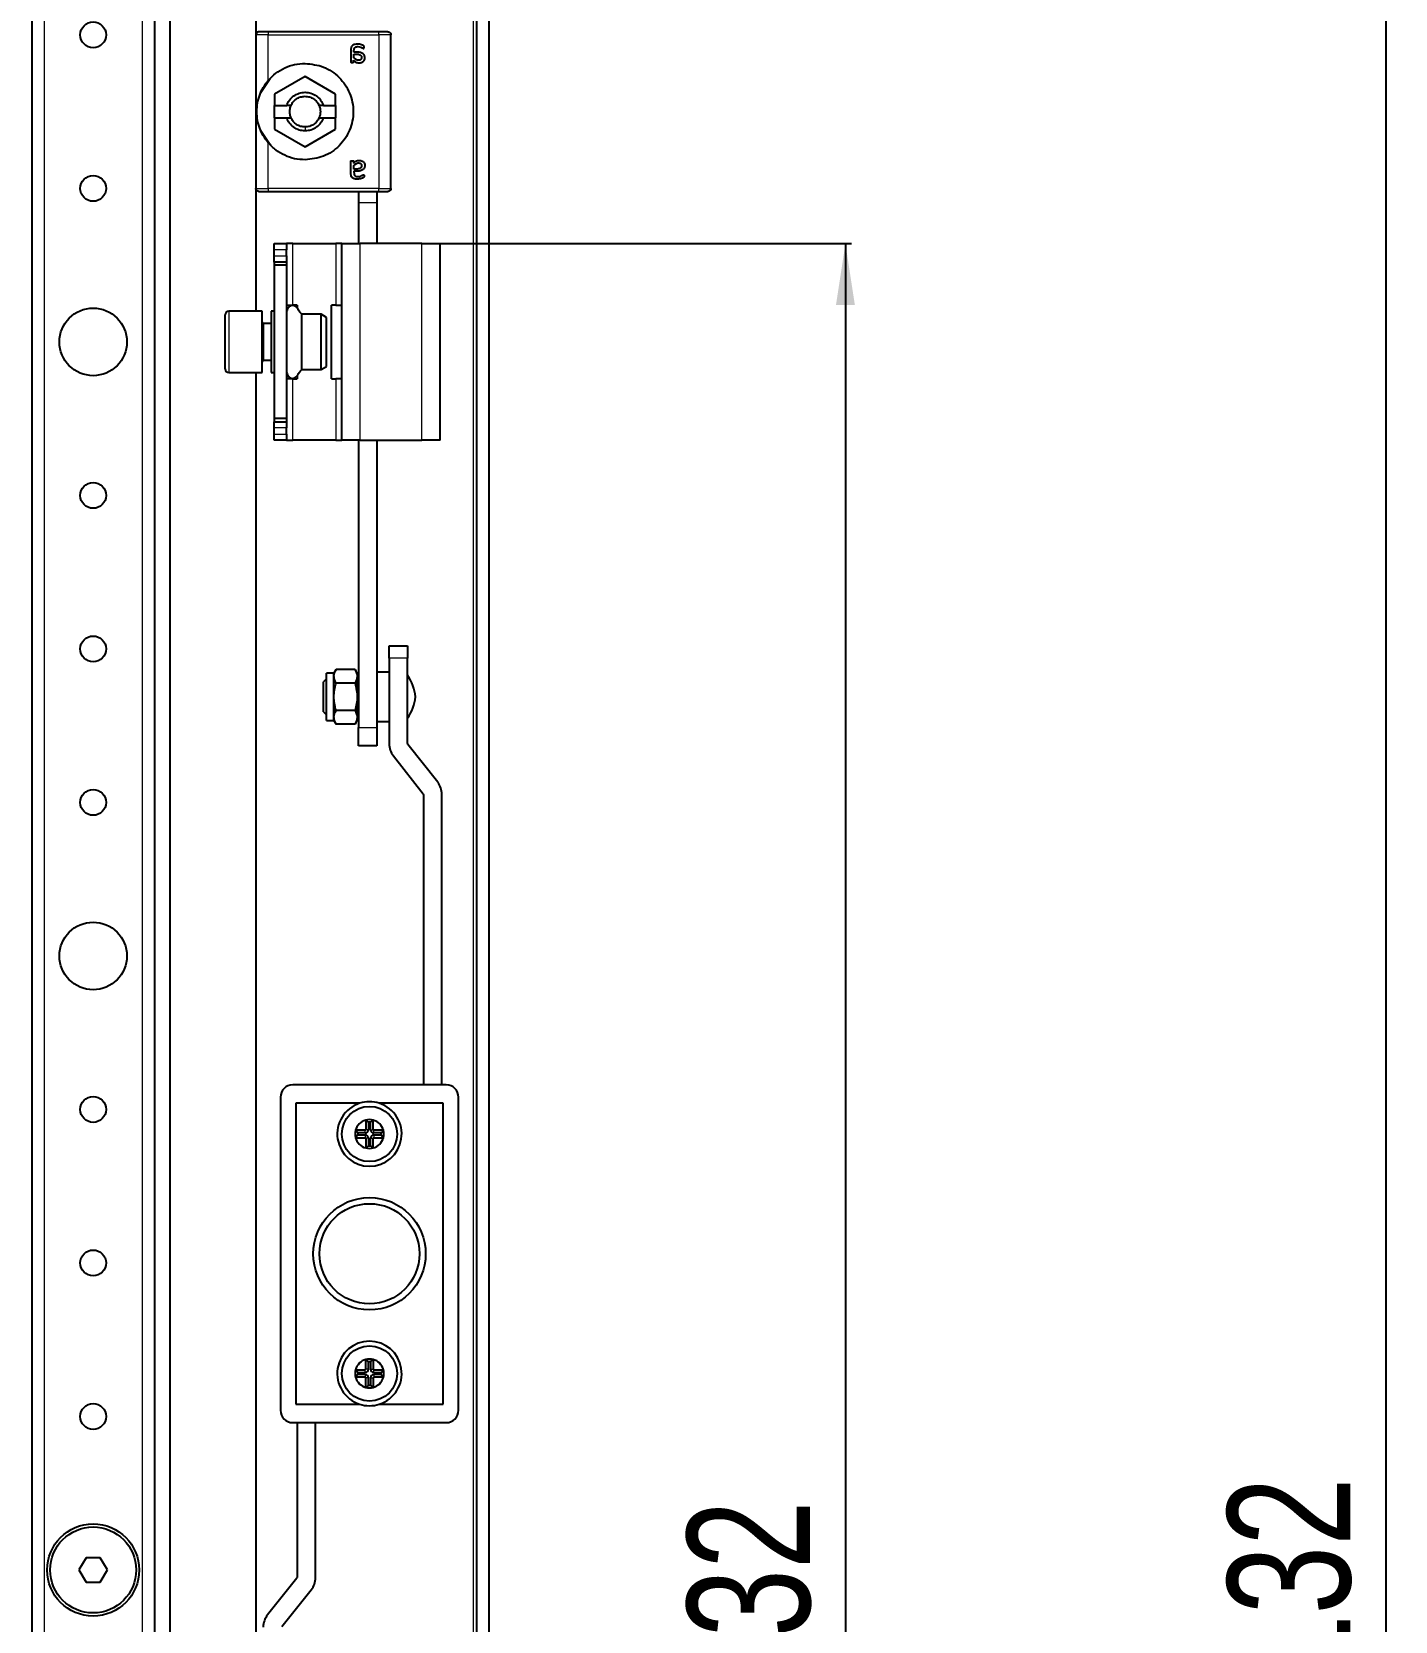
# Model space of a CAD drawing. Header units: millimetres. Extents: x -321 to 1498, y -588 to 1043.
# Drawn here: x 1276.1 to 1498.2, y 201.4 to 460.2 of the extents above; entities that cross this region are included whole.
import ezdxf

# ---------------------------------------------------------------- set-up
doc = ezdxf.new("R2010")
doc.units = ezdxf.units.MM
doc.layers.add('FORMAT', color=7, linetype='Continuous')
doc.styles.add('SLDTEXTSTYLE0', font='TXT', dxfattribs={"width": 0.75})
doc.dimstyles.new('SLDDIMSTYLE0', dxfattribs={"dimtxt": 20, "dimasz": 10, "dimexe": 0, "dimexo": 0.0625, "dimgap": 5, "dimtad": 2, "dimdec": 1, "dimrnd": 1e-09, "dimzin": 12, "dimdsep": 46, "dimtxsty": 'SLDTEXTSTYLE0', "dimsah": 1, "dimcen": 0.09, "dimadec": 0, "dimazin": 3, "dimtfac": 1, "dimtofl": 0, "dimtmove": 0, "dimatfit": 3, "dimfxl": 0, "dimfrac": 2, "dimtolj": 1, "dimtzin": 12, "dimarcsym": 0})

# ---------------------------------------------------------------- blocks, each defined once
blk = doc.blocks.new('_D_5')
at = {"layer": 'FORMAT'}
for p, q in [((1342.64, 775.72), (1497.64, 775.72)), ((1496.64, 775.72), (1496.64, -356.28)), ((1342.64, -356.28), (1497.64, -356.28))]:
    blk.add_line(p, q, dxfattribs=at)
for points in [[(1496.64, 775.72), (1495.1, 765.72), (1498.18, 765.72)], [(1496.64, -356.28), (1498.18, -346.28), (1495.1, -346.28)]]:
    blk.add_solid(points, dxfattribs=at)
at = {"layer": 'FORMAT', "insert": (1470.86, 180.17), "char_height": 20, "attachment_point": 1, "rotation": 90, "style": 'SLDTEXTSTYLE0'}
blk.add_mtext('1132', dxfattribs=at)
blk = doc.blocks.new('_D_8')
at = {"layer": 'FORMAT'}
for p, q in [((1339.64, 425.72), (1409.64, 425.72)), ((1408.64, 425.72), (1408.64, -6.28)), ((1339.64, -6.28), (1409.64, -6.28))]:
    blk.add_line(p, q, dxfattribs=at)
for points in [[(1408.64, 425.72), (1407.1, 415.72), (1410.18, 415.72)], [(1408.64, -6.28), (1410.18, 3.72), (1407.1, 3.72)]]:
    blk.add_solid(points, dxfattribs=at)
at = {"layer": 'FORMAT', "insert": (1382.86, 187.56), "char_height": 20, "attachment_point": 1, "rotation": 90, "style": 'SLDTEXTSTYLE0'}
blk.add_mtext('432', dxfattribs=at)

msp = doc.modelspace()

# ---------------------------------------------------------------- linework, layer by layer
at = {"color": 7, "linetype": 'Continuous', "lineweight": 25}
for p, q in [((1348.63, -467.78), (1348.63, 887.22)), ((1350.63, -467.78), (1350.63, 887.22)), ((1298.63, 854.22), (1298.63, -434.78)), ((1276.13, 827.22), (1276.13, -407.78)), ((1296.13, 827.22), (1296.13, -407.78)), ((1312.63, 754.72), (1312.63, 459.9)), ((1312.63, 459.72), (1312.63, 434.72)), ((1332.63, 460.22), (1314.63, 460.22)), ((1333.23, 460.22), (1332.98, 460.22)), ((1334.63, 434.72), (1334.63, 459.72)), ((1328.08, 457.18), (1328.08, 455.32)), ((1328.53, 455.32), (1328.53, 455.6)), ((1328.6, 456.93), (1328.6, 457.15)), ((1328.99, 456.93), (1328.6, 456.93)), ((1328.6, 456.58), (1329.03, 456.58)), ((1328.6, 455.99), (1328.6, 456.58)), ((1313.46, 450.35), (1314.97, 452.61)), ((1320.63, 452.94), (1315.68, 450.08)), ((1325.58, 450.08), (1320.63, 452.94)), ((1315.68, 450.08), (1315.68, 448.22)), ((1315.68, 446.22), (1315.68, 448.22)), ((1315.68, 448.22), (1317.65, 448.22)), ((1318.34, 448.22), (1317.65, 448.22)), ((1323.62, 448.22), (1322.93, 448.22)), ((1323.62, 448.22), (1325.58, 448.22)), ((1325.58, 448.22), (1325.58, 450.08)), ((1325.58, 448.22), (1325.58, 446.22)), ((1315.68, 446.22), (1315.68, 444.37)), ((1315.68, 446.22), (1317.65, 446.22)), ((1317.65, 446.22), (1318.34, 446.22)), ((1322.93, 446.22), (1323.62, 446.22)), ((1323.62, 446.22), (1325.58, 446.22)), ((1325.58, 444.37), (1325.58, 446.22)), ((1314.97, 441.84), (1313.46, 444.1)), ((1315.68, 444.37), (1320.63, 441.51)), ((1320.63, 441.51), (1325.58, 444.37)), ((1328.08, 437.27), (1328.08, 439.13)), ((1328.53, 439.13), (1328.53, 438.85)), ((1328.6, 437.87), (1328.6, 438.46)), ((1329.03, 437.87), (1328.6, 437.87)), ((1328.99, 437.52), (1328.6, 437.52)), ((1328.6, 437.52), (1328.6, 437.3)), ((1312.63, 434.55), (1312.63, 414.72)), ((1314.63, 434.22), (1332.63, 434.22)), ((1329.33, 434.3), (1329.33, 432.42)), ((1329.33, 432.42), (1329.33, 425.72)), ((1332.33, 434.3), (1332.33, 432.42)), ((1332.33, 432.42), (1332.33, 425.72)), ((1332.98, 434.22), (1333.23, 434.22)), ((1315.63, 425.72), (1317.63, 425.72)), ((1315.63, 424.72), (1315.63, 425.72)), ((1315.63, 423.72), (1315.63, 424.72)), ((1317.63, 425.72), (1317.63, 424.72)), ((1318.63, 425.72), (1317.63, 425.72)), ((1317.63, 423.72), (1317.63, 424.72)), ((1318.63, 425.72), (1325.63, 425.72)), ((1326.63, 425.72), (1325.63, 425.72)), ((1326.63, 393.72), (1326.63, 425.72)), ((1326.63, 425.72), (1329.63, 425.72)), ((1339.63, 425.72), (1329.63, 425.72)), ((1339.63, 425.72), (1342.63, 425.72)), ((1342.63, 393.72), (1342.63, 425.72)), ((1315.63, 422.72), (1315.63, 423.72)), ((1317.63, 422.72), (1315.63, 422.72)), ((1315.63, 422.72), (1315.63, 422.22)), ((1317.63, 422.22), (1315.63, 422.22)), ((1315.63, 422.22), (1315.63, 397.22)), ((1317.63, 423.72), (1317.63, 422.72)), ((1317.63, 422.72), (1317.63, 422.22)), ((1317.63, 422.22), (1317.63, 397.22)), ((1313.63, 414.72), (1308.23, 414.72)), ((1313.63, 407.17), (1313.63, 414.72)), ((1315.63, 414.72), (1315.13, 414.72)), ((1315.13, 414.72), (1315.13, 413.51)), ((1317.63, 415.72), (1318.63, 415.72)), ((1319.33, 415.72), (1318.63, 415.72)), ((1319.33, 415.72), (1319.33, 415.27)), ((1323.27, 414.22), (1320.13, 414.22)), ((1320.13, 405.22), (1320.13, 414.22)), ((1324.13, 413.72), (1323.27, 414.22)), ((1323.27, 405.22), (1323.27, 414.22)), ((1324.93, 403.72), (1324.93, 415.72)), ((1325.63, 415.72), (1324.93, 415.72)), ((1325.63, 415.72), (1326.63, 415.72)), ((1307.63, 407.47), (1307.63, 414.12)), ((1315.13, 412.72), (1313.88, 412.72)), ((1315.13, 413.51), (1315.13, 404.72)), ((1324.13, 405.72), (1324.13, 413.72)), ((1307.63, 405.32), (1307.63, 407.47)), ((1313.63, 404.72), (1313.63, 407.17)), ((1313.88, 406.72), (1315.13, 406.72)), ((1308.23, 404.72), (1313.63, 404.72)), ((1312.63, 404.72), (1312.63, 14.72)), ((1315.13, 404.72), (1315.63, 404.72)), ((1319.33, 404.17), (1319.33, 403.72)), ((1320.13, 405.22), (1323.27, 405.22)), ((1323.27, 405.22), (1324.13, 405.72)), ((1318.63, 403.72), (1317.63, 403.72)), ((1318.63, 403.72), (1319.33, 403.72)), ((1324.93, 403.72), (1325.63, 403.72)), ((1326.63, 403.72), (1325.63, 403.72)), ((1317.63, 397.22), (1315.63, 397.22)), ((1315.63, 397.22), (1315.63, 396.72)), ((1315.63, 395.72), (1315.63, 396.72)), ((1315.63, 396.72), (1317.63, 396.72)), ((1317.63, 397.22), (1317.63, 396.72)), ((1317.63, 396.72), (1317.63, 395.72)), ((1315.63, 394.72), (1315.63, 395.72)), ((1315.63, 393.72), (1315.63, 394.72)), ((1317.63, 393.72), (1315.63, 393.72)), ((1317.63, 394.72), (1317.63, 395.72)), ((1317.63, 394.72), (1317.63, 393.72)), ((1317.63, 393.72), (1318.63, 393.72)), ((1325.63, 393.72), (1318.63, 393.72)), ((1325.63, 393.72), (1326.63, 393.72)), ((1329.63, 393.72), (1326.63, 393.72)), ((1329.33, 393.72), (1329.33, 346.92)), ((1329.63, 393.72), (1339.63, 393.72)), ((1332.33, 393.72), (1332.33, 346.92)), ((1342.63, 393.72), (1339.63, 393.72)), ((1334.33, 360.22), (1337.33, 360.22)), ((1334.33, 358.22), (1334.33, 360.22)), ((1337.33, 360.22), (1337.33, 358.22)), ((1334.33, 358.22), (1334.33, 344.29)), ((1337.33, 344.29), (1337.33, 358.22)), ((1324.13, 354.87), (1323.63, 354.37)), ((1325.33, 355.77), (1324.13, 355.77)), ((1324.13, 351.92), (1324.13, 355.77)), ((1325.68, 356.37), (1325.33, 355.77)), ((1325.33, 351.92), (1325.33, 355.77)), ((1328.79, 356.37), (1325.68, 356.37)), ((1329.13, 355.77), (1328.79, 356.37)), ((1329.13, 355.77), (1329.13, 348.07)), ((1329.33, 354.87), (1329.13, 354.87)), ((1334.33, 355.92), (1332.33, 355.92)), ((1323.63, 349.47), (1323.63, 354.37)), ((1328.79, 354.15), (1325.68, 354.15)), ((1323.63, 349.47), (1324.13, 348.97)), ((1324.13, 348.07), (1324.13, 351.92)), ((1325.33, 348.07), (1325.33, 351.92)), ((1328.79, 349.7), (1325.68, 349.7)), ((1324.13, 348.07), (1325.33, 348.07)), ((1325.33, 348.07), (1325.68, 347.47)), ((1328.79, 347.47), (1325.68, 347.47)), ((1328.79, 347.47), (1329.13, 348.07)), ((1329.13, 348.97), (1329.33, 348.97)), ((1329.33, 343.92), (1329.33, 346.92)), ((1332.33, 347.92), (1334.33, 347.92)), ((1332.33, 346.92), (1332.33, 343.92)), ((1332.33, 343.92), (1329.33, 343.92)), ((1335.02, 342.31), (1339.89, 336.14)), ((1342.25, 338), (1337.38, 344.17)), ((1339.93, 336.01), (1339.93, 288.72)), ((1342.93, 288.72), (1342.93, 336.01)), ((1343.63, 288.72), (1318.63, 288.72)), ((1316.63, 286.72), (1316.63, 235.72)), ((1319.13, 285.72), (1319.13, 236.72)), ((1329.53, 285.72), (1319.13, 285.72)), ((1343.13, 285.72), (1332.74, 285.72)), ((1343.13, 236.72), (1343.13, 285.72)), ((1345.63, 235.72), (1345.63, 286.72)), ((1330.53, 283), (1330.53, 281.42)), ((1330.97, 282.63), (1330.53, 283)), ((1330.97, 282.63), (1330.97, 281.42)), ((1331.3, 282.63), (1331.73, 283)), ((1331.3, 281.42), (1331.3, 282.63)), ((1331.73, 281.42), (1331.73, 283)), ((1329.23, 280.89), (1328.86, 281.32)), ((1330.43, 281.32), (1328.86, 281.32)), ((1329.23, 280.56), (1328.86, 280.12)), ((1328.86, 280.12), (1330.43, 280.12)), ((1330.43, 280.89), (1329.23, 280.89)), ((1329.23, 280.56), (1330.43, 280.56)), ((1330.53, 280.02), (1330.53, 278.45)), ((1330.97, 280.02), (1330.97, 278.82)), ((1331.3, 278.82), (1331.3, 280.02)), ((1331.73, 278.45), (1331.73, 280.02)), ((1333.41, 281.32), (1331.83, 281.32)), ((1333.04, 280.89), (1331.83, 280.89)), ((1331.83, 280.56), (1333.04, 280.56)), ((1331.83, 280.12), (1333.41, 280.12)), ((1333.04, 280.89), (1333.41, 281.32)), ((1333.04, 280.56), (1333.41, 280.12)), ((1330.97, 278.82), (1330.53, 278.45)), ((1331.3, 278.82), (1331.73, 278.45)), ((1330.53, 242.42), (1330.53, 244)), ((1330.97, 243.63), (1330.53, 244)), ((1330.97, 242.42), (1330.97, 243.63)), ((1331.3, 243.63), (1331.73, 244)), ((1331.3, 243.63), (1331.3, 242.42)), ((1331.73, 244), (1331.73, 242.42)), ((1328.86, 242.32), (1330.43, 242.32)), ((1329.23, 241.89), (1328.86, 242.32)), ((1329.23, 241.56), (1328.86, 241.12)), ((1330.43, 241.12), (1328.86, 241.12)), ((1329.23, 241.89), (1330.43, 241.89)), ((1330.43, 241.56), (1329.23, 241.56)), ((1330.53, 239.45), (1330.53, 241.02)), ((1330.97, 239.82), (1330.97, 241.02)), ((1331.3, 241.02), (1331.3, 239.82)), ((1331.73, 241.02), (1331.73, 239.45)), ((1331.83, 242.32), (1333.41, 242.32)), ((1331.83, 241.89), (1333.04, 241.89)), ((1333.04, 241.56), (1331.83, 241.56)), ((1333.41, 241.12), (1331.83, 241.12)), ((1333.04, 241.89), (1333.41, 242.32)), ((1333.04, 241.56), (1333.41, 241.12)), ((1330.97, 239.82), (1330.53, 239.45)), ((1331.3, 239.82), (1331.73, 239.45)), ((1319.13, 236.72), (1329.53, 236.72)), ((1332.74, 236.72), (1343.13, 236.72)), ((1318.63, 233.72), (1343.63, 233.72)), ((1319.33, 233.72), (1319.33, 208.49)), ((1322.33, 208.49), (1322.33, 233.72)), ((1284.98, 211.72), (1283.82, 209.72)), ((1283.82, 209.72), (1284.98, 207.72)), ((1287.29, 211.72), (1284.98, 211.72)), ((1288.44, 209.72), (1287.29, 211.72)), ((1287.29, 207.72), (1288.44, 209.72)), ((1284.98, 207.72), (1287.29, 207.72)), ((1319.29, 208.37), (1314.53, 202.4)), ((1316.88, 200.53), (1321.64, 206.5))]:
    msp.add_line(p, q, dxfattribs=at)
at = {"color": 8, "linetype": 'Continuous', "lineweight": 18}
for p, q in [((1348.03, 884.62), (1348.03, -465.18)), ((1278.13, 827.22), (1278.13, -407.78)), ((1294.13, 827.22), (1294.13, -407.78)), ((1314.63, 452.29), (1314.63, 459.72)), ((1314.63, 459.72), (1332.63, 459.72)), ((1332.63, 459.72), (1332.63, 434.72)), ((1320.63, 444.72), (1320.63, 444.07)), ((1314.63, 434.72), (1314.63, 442.16)), ((1332.63, 434.72), (1314.63, 434.72)), ((1329.33, 432.42), (1332.33, 432.42)), ((1317.63, 424.72), (1315.63, 424.72)), ((1318.63, 415.72), (1318.63, 425.72)), ((1325.63, 425.72), (1325.63, 415.72)), ((1329.63, 393.72), (1329.63, 425.72)), ((1339.63, 393.72), (1339.63, 425.72)), ((1315.63, 423.72), (1317.63, 423.72)), ((1308.23, 414.72), (1308.23, 407.17)), ((1313.88, 412.72), (1313.88, 406.72)), ((1308.23, 407.17), (1308.23, 404.72)), ((1318.63, 393.72), (1318.63, 403.72)), ((1325.63, 403.72), (1325.63, 393.72)), ((1317.63, 395.72), (1315.63, 395.72)), ((1315.63, 394.72), (1317.63, 394.72)), ((1337.33, 358.22), (1334.33, 358.22)), ((1329.33, 346.92), (1332.33, 346.92)), ((1330.43, 280.89), (1330.43, 281.32)), ((1330.43, 280.56), (1330.43, 280.12)), ((1330.97, 281.42), (1330.53, 281.42)), ((1330.97, 280.02), (1330.53, 280.02)), ((1331.3, 281.42), (1331.73, 281.42)), ((1331.3, 280.02), (1331.73, 280.02)), ((1331.83, 280.89), (1331.83, 281.32)), ((1331.83, 280.56), (1331.83, 280.12)), ((1330.43, 241.89), (1330.43, 242.32)), ((1330.43, 241.56), (1330.43, 241.12)), ((1330.97, 242.42), (1330.53, 242.42)), ((1330.97, 241.02), (1330.53, 241.02)), ((1331.3, 242.42), (1331.73, 242.42)), ((1331.3, 241.02), (1331.73, 241.02)), ((1331.83, 241.89), (1331.83, 242.32)), ((1331.83, 241.56), (1331.83, 241.12))]:
    msp.add_line(p, q, dxfattribs=at)
at = {"color": 7, "linetype": 'Continuous', "lineweight": 25}
for centre, radius in [((1286.13, 459.72), 2.1), ((1286.13, 434.72), 2.1), ((1286.13, 409.72), 5.5), ((1286.13, 384.72), 2.1), ((1286.13, 359.72), 2.1), ((1286.13, 334.72), 2.1), ((1286.13, 309.72), 5.5), ((1286.13, 284.72), 2.1), ((1331.13, 280.72), 4.5), ((1331.13, 261.22), 9.15), ((1331.13, 261.22), 8.15), ((1286.13, 259.72), 2.1), ((1331.13, 241.72), 4.5), ((1286.13, 234.72), 2.1), ((1286.13, 209.72), 7.5), ((1286.13, 209.72), 7)]:
    msp.add_circle(centre, radius, dxfattribs=at)
for centre, radius, start, end in [((1308.23, 414.12), 0.6, 90, 180), ((1313.88, 412.97), 0.25, 180, 270), ((1313.88, 406.47), 0.25, 90, 180), ((1308.23, 405.32), 0.6, 180, 270), ((1330.69, 350.96), 8, 6.8819, 33.8709), ((1330.69, 352.88), 8, 326.1291, 353.1181), ((1337.53, 344.29), 3.2, 180, 218.264), ((1337.53, 344.29), 0.2, 180, 218.264), ((1339.73, 336.01), 3.2, 0, 38.264), ((1339.73, 336.01), 0.2, 0, 38.264), ((1318.63, 286.72), 2, 90, 180), ((1343.63, 286.72), 2, 0, 90), ((1331.13, 280.72), 5.25, 107.7528, 72.2472), ((1331.13, 280.72), 5.25, 72.2472, 107.7528), ((1331.13, 280.72), 2.35, 104.7925, 165.2075), ((1331.13, 280.72), 2.35, 75.2075, 104.7925), ((1331.13, 280.72), 1.91, 85.1056, 94.8944), ((1331.13, 280.72), 2.35, 14.7925, 75.2075), ((1331.13, 280.72), 2.35, 165.2075, 194.7925), ((1331.13, 280.72), 2.35, 194.7925, 255.2075), ((1331.13, 280.72), 1.91, 175.1056, 184.8944), ((1330.43, 281.42), 0.1, 270, 0), ((1330.43, 281.42), 0.537, 270, 0), ((1330.43, 280.02), 0.537, 0, 90), ((1330.43, 280.02), 0.1, 0, 90), ((1331.83, 281.42), 0.537, 180, 270), ((1331.83, 280.02), 0.537, 90, 180), ((1331.83, 281.42), 0.1, 180, 270), ((1331.13, 280.72), 2.35, 284.7925, 345.2075), ((1331.83, 280.02), 0.1, 90, 180), ((1331.13, 280.72), 1.91, 355.1056, 4.8944), ((1331.13, 280.72), 2.35, 345.2075, 14.7925), ((1331.13, 280.72), 2.35, 255.2075, 284.7925), ((1331.13, 280.72), 1.91, 265.1056, 274.8944), ((1331.13, 241.72), 5.25, 287.7528, 252.2472), ((1331.13, 241.72), 2.35, 104.7925, 165.2075), ((1331.13, 241.72), 2.35, 75.2075, 104.7925), ((1331.13, 241.72), 1.91, 85.1056, 94.8944), ((1331.13, 241.72), 2.35, 14.7925, 75.2075), ((1331.13, 241.72), 2.35, 165.2075, 194.7925), ((1331.13, 241.72), 2.35, 194.7925, 255.2075), ((1331.13, 241.72), 1.91, 175.1056, 184.8944), ((1330.43, 242.42), 0.1, 270, 0), ((1330.43, 242.42), 0.537, 270, 0), ((1330.43, 241.02), 0.537, 0, 90), ((1330.43, 241.02), 0.1, 0, 90), ((1331.83, 242.42), 0.537, 180, 270), ((1331.83, 241.02), 0.537, 90, 180), ((1331.83, 242.42), 0.1, 180, 270), ((1331.13, 241.72), 2.35, 284.7925, 345.2075), ((1331.83, 241.02), 0.1, 90, 180), ((1331.13, 241.72), 1.91, 355.1056, 4.8944), ((1331.13, 241.72), 2.35, 345.2075, 14.7925), ((1331.13, 241.72), 2.35, 255.2075, 284.7925), ((1331.13, 241.72), 1.91, 265.1056, 274.8944), ((1318.63, 235.72), 2, 180, 270), ((1331.13, 241.72), 5.25, 252.2472, 287.7528), ((1343.63, 235.72), 2, 270, 0), ((1319.13, 208.49), 0.2, 321.4416, 0), ((1319.13, 208.49), 3.2, 321.4416, 0), ((1317.03, 200.4), 3.2, 141.4416, 180)]:
    msp.add_arc(centre, radius, start, end, dxfattribs=at)
for points in [[(1313.13, 460.22), (1313.07, 460.22), (1312.94, 460.2), (1312.77, 460.09), (1312.66, 459.92), (1312.64, 459.79), (1312.63, 459.72)], [(1314.63, 460.22), (1314.44, 460.22), (1314.04, 460.22), (1313.55, 460.22), (1313.2, 460.22), (1313.16, 460.22), (1313.13, 460.22)], [(1334.13, 460.22), (1334.11, 460.22), (1334.07, 460.22), (1333.72, 460.22), (1333.22, 460.22), (1332.83, 460.22), (1332.63, 460.22)], [(1334.13, 460.22), (1334.2, 460.22), (1334.33, 460.2), (1334.5, 460.09), (1334.61, 459.92), (1334.63, 459.79), (1334.63, 459.72)], [(1314.63, 452.29), (1315.03, 452.7), (1315.82, 453.52), (1317.3, 454.39), (1318.93, 454.97), (1320.06, 455.04), (1320.63, 455.07)], [(1320.63, 455.07), (1321.66, 454.96), (1323.72, 454.72), (1326.33, 452.9), (1328.08, 450.31), (1328.69, 447.22), (1328.08, 444.14), (1326.33, 441.54), (1323.72, 439.73), (1321.66, 439.49), (1320.63, 439.37)], [(1317.65, 448.22), (1317.78, 448.52), (1318.04, 449.13), (1318.77, 449.82), (1319.65, 450.27), (1320.63, 450.42), (1321.62, 450.27), (1322.5, 449.82), (1323.22, 449.13), (1323.49, 448.52), (1323.62, 448.22)], [(1318.34, 446.22), (1318.28, 446.38), (1318.17, 446.71), (1318.12, 447.22), (1318.17, 447.74), (1318.28, 448.06), (1318.34, 448.22)], [(1318.34, 448.22), (1318.46, 448.44), (1318.69, 448.86), (1319.25, 449.34), (1319.91, 449.66), (1320.39, 449.7), (1320.63, 449.72)], [(1320.63, 449.72), (1320.88, 449.7), (1321.36, 449.66), (1322.02, 449.34), (1322.58, 448.86), (1322.81, 448.44), (1322.93, 448.22)], [(1322.93, 448.22), (1322.98, 448.06), (1323.1, 447.74), (1323.15, 447.22), (1323.1, 446.71), (1322.98, 446.38), (1322.93, 446.22)], [(1320.63, 444.07), (1320.31, 444.1), (1319.65, 444.16), (1318.77, 444.63), (1318.04, 445.32), (1317.78, 445.92), (1317.65, 446.22)], [(1320.63, 444.72), (1320.39, 444.74), (1319.91, 444.78), (1319.25, 445.11), (1318.69, 445.58), (1318.46, 446.01), (1318.34, 446.22)], [(1323.62, 446.22), (1323.49, 445.92), (1323.22, 445.32), (1322.5, 444.63), (1321.62, 444.16), (1320.96, 444.1), (1320.63, 444.07)], [(1322.93, 446.22), (1322.81, 446.01), (1322.58, 445.58), (1322.02, 445.11), (1321.36, 444.78), (1320.88, 444.74), (1320.63, 444.72)], [(1320.63, 439.37), (1320.06, 439.41), (1318.93, 439.48), (1317.3, 440.06), (1315.82, 440.92), (1315.03, 441.75), (1314.63, 442.16)], [(1313.13, 434.22), (1313.07, 434.23), (1312.94, 434.25), (1312.77, 434.36), (1312.66, 434.53), (1312.64, 434.66), (1312.63, 434.72)], [(1313.13, 434.22), (1313.16, 434.22), (1313.2, 434.22), (1313.55, 434.22), (1314.04, 434.22), (1314.44, 434.22), (1314.63, 434.22)], [(1332.63, 434.22), (1332.83, 434.22), (1333.22, 434.22), (1333.72, 434.22), (1334.07, 434.22), (1334.11, 434.22), (1334.13, 434.22)], [(1334.63, 434.72), (1334.63, 434.66), (1334.61, 434.53), (1334.5, 434.36), (1334.33, 434.25), (1334.2, 434.23), (1334.13, 434.22)]]:
    msp.add_open_spline(points, degree=3, dxfattribs=at)
at = {"color": 8, "linetype": 'Continuous', "lineweight": 18}
for points in [[(1314.63, 459.72), (1314.37, 459.72), (1313.85, 459.72), (1313.19, 459.72), (1312.72, 459.72), (1312.66, 459.72), (1312.63, 459.72)], [(1314.63, 460.22), (1314.63, 460.22), (1314.63, 460.2), (1314.63, 460.09), (1314.63, 459.92), (1314.63, 459.79), (1314.63, 459.72)], [(1332.63, 459.72), (1332.63, 459.79), (1332.63, 459.92), (1332.63, 460.09), (1332.63, 460.2), (1332.63, 460.22), (1332.63, 460.22)], [(1334.63, 459.72), (1334.6, 459.72), (1334.54, 459.72), (1334.08, 459.72), (1333.42, 459.72), (1332.9, 459.72), (1332.63, 459.72)], [(1312.63, 434.72), (1312.66, 434.72), (1312.72, 434.72), (1313.19, 434.72), (1313.85, 434.72), (1314.37, 434.72), (1314.63, 434.72)], [(1314.63, 434.72), (1314.63, 434.66), (1314.63, 434.53), (1314.63, 434.36), (1314.63, 434.25), (1314.63, 434.23), (1314.63, 434.22)], [(1332.63, 434.22), (1332.63, 434.23), (1332.63, 434.25), (1332.63, 434.36), (1332.63, 434.53), (1332.63, 434.66), (1332.63, 434.72)], [(1332.63, 434.72), (1332.9, 434.72), (1333.42, 434.72), (1334.08, 434.72), (1334.54, 434.72), (1334.6, 434.72), (1334.63, 434.72)]]:
    msp.add_open_spline(points, degree=3, dxfattribs=at)
at = {"color": 7, "linetype": 'Continuous', "lineweight": 25}
for points, knots in [([(1329.19, 458.22), (1329.04, 458.22), (1328.82, 458.21), (1328.53, 458.11), (1328.35, 457.99), (1328.21, 457.83), (1328.09, 457.55), (1328.08, 457.33), (1328.08, 457.18)], [0, 0, 0, 0, 0.250089, 0.382495, 0.500259, 0.622163, 0.750133, 1, 1, 1, 1]), ([(1330.25, 457.73), (1330.25, 457.78), (1330.25, 457.87), (1330.19, 457.95), (1330.05, 458.04), (1329.72, 458.17), (1329.4, 458.2), (1329.19, 458.22)], [0, 0, 0, 0, 0.124693, 0.187182, 0.249773, 0.500039, 1, 1, 1, 1]), ([(1328.53, 455.6), (1328.66, 455.48), (1328.84, 455.31), (1329.12, 455.2), (1329.28, 455.17), (1329.37, 455.17), (1329.41, 455.16)], [0, 0, 0, 0, 0.499113, 0.749325, 0.874665, 1, 1, 1, 1]), ([(1328.6, 457.15), (1328.61, 457.24), (1328.61, 457.37), (1328.67, 457.54), (1328.75, 457.65), (1328.85, 457.73), (1328.98, 457.78), (1329.11, 457.81), (1329.2, 457.81), (1329.24, 457.81)], [0, 0, 0, 0, 0.250023, 0.382539, 0.499802, 0.620838, 0.749652, 0.874777, 1, 1, 1, 1]), ([(1329.33, 455.58), (1329.25, 455.58), (1329.11, 455.59), (1328.85, 455.73), (1328.7, 455.89), (1328.6, 455.99)], [0, 0, 0, 0, 0.249939, 0.499864, 1, 1, 1, 1]), ([(1330.37, 456.01), (1330.37, 456.09), (1330.36, 456.24), (1330.26, 456.46), (1330.11, 456.64), (1329.84, 456.81), (1329.45, 456.91), (1329.14, 456.92), (1328.99, 456.93)], [0, 0, 0, 0, 0.125049, 0.249886, 0.370856, 0.49982, 0.749609, 1, 1, 1, 1]), ([(1329.03, 456.58), (1329.14, 456.57), (1329.32, 456.57), (1329.54, 456.5), (1329.69, 456.41), (1329.78, 456.31), (1329.83, 456.18), (1329.84, 456.09), (1329.84, 456.05)], [0, 0, 0, 0, 0.279652, 0.500248, 0.629485, 0.750186, 0.875763, 1, 1, 1, 1]), ([(1329.24, 457.81), (1329.4, 457.79), (1329.65, 457.77), (1329.9, 457.64), (1330.02, 457.57), (1330.09, 457.53), (1330.13, 457.52), (1330.15, 457.52)], [0, 0, 0, 0, 0.4987, 0.749508, 0.874949, 0.946783, 1, 1, 1, 1]), ([(1329.84, 456.05), (1329.83, 455.98), (1329.83, 455.88), (1329.76, 455.77), (1329.7, 455.69), (1329.62, 455.64), (1329.52, 455.6), (1329.42, 455.58), (1329.36, 455.58), (1329.33, 455.58)], [0, 0, 0, 0, 0.249168, 0.373635, 0.49939, 0.619394, 0.749656, 0.87477, 1, 1, 1, 1]), ([(1329.41, 455.16), (1329.53, 455.17), (1329.71, 455.18), (1329.94, 455.27), (1330.09, 455.37), (1330.22, 455.49), (1330.34, 455.7), (1330.36, 455.89), (1330.37, 456.01)], [0, 0, 0, 0, 0.25007, 0.379181, 0.500499, 0.62417, 0.750842, 1, 1, 1, 1]), ([(1330.15, 457.52), (1330.16, 457.52), (1330.18, 457.52), (1330.2, 457.53), (1330.21, 457.55), (1330.23, 457.57), (1330.24, 457.61), (1330.25, 457.65), (1330.25, 457.69), (1330.25, 457.71), (1330.25, 457.73)], [0, 0, 0, 0, 0.128825, 0.180169, 0.243397, 0.36986, 0.499864, 0.749649, 0.843476, 1, 1, 1, 1]), ([(1328.08, 455.32), (1328.08, 455.3), (1328.08, 455.29), (1328.09, 455.27), (1328.12, 455.25), (1328.19, 455.22), (1328.26, 455.22), (1328.3, 455.22)], [0, 0, 0, 0, 0.124881, 0.183376, 0.250934, 0.500336, 1, 1, 1, 1]), ([(1328.3, 455.22), (1328.35, 455.22), (1328.42, 455.23), (1328.49, 455.24), (1328.52, 455.27), (1328.53, 455.29), (1328.53, 455.3), (1328.53, 455.32)], [0, 0, 0, 0, 0.499718, 0.749437, 0.810587, 0.875078, 1, 1, 1, 1]), ([(1314.63, 442.16), (1314.35, 442.54), (1313.78, 443.29), (1313.22, 444.54), (1312.87, 445.82), (1312.74, 447.22), (1312.87, 448.63), (1313.22, 449.91), (1313.78, 451.16), (1314.35, 451.91), (1314.63, 452.29)], [0, 0, 0, 0, 0.125762, 0.25037, 0.375307, 0.500139, 0.62481, 0.749763, 0.874888, 1, 1, 1, 1]), ([(1328.08, 439.13), (1328.08, 439.14), (1328.08, 439.16), (1328.09, 439.18), (1328.12, 439.2), (1328.19, 439.22), (1328.26, 439.22), (1328.3, 439.22)], [0, 0, 0, 0, 0.124884, 0.186377, 0.250914, 0.500322, 1, 1, 1, 1]), ([(1328.3, 439.22), (1328.35, 439.22), (1328.41, 439.22), (1328.48, 439.21), (1328.5, 439.19), (1328.52, 439.18), (1328.53, 439.16), (1328.53, 439.14), (1328.53, 439.13)], [0, 0, 0, 0, 0.499162, 0.644242, 0.749698, 0.813605, 0.875217, 1, 1, 1, 1]), ([(1328.53, 438.85), (1328.66, 438.96), (1328.84, 439.14), (1329.16, 439.26), (1329.33, 439.28), (1329.41, 439.28)], [0, 0, 0, 0, 0.499364, 0.749701, 1, 1, 1, 1]), ([(1328.6, 438.46), (1328.7, 438.56), (1328.85, 438.72), (1329.08, 438.83), (1329.22, 438.87), (1329.29, 438.87), (1329.33, 438.87)], [0, 0, 0, 0, 0.499765, 0.749504, 0.874771, 1, 1, 1, 1]), ([(1330.37, 438.44), (1330.37, 438.4), (1330.37, 438.32), (1330.34, 438.17), (1330.26, 437.98), (1330.1, 437.81), (1329.84, 437.64), (1329.45, 437.53), (1329.14, 437.52), (1328.99, 437.52)], [0, 0, 0, 0, 0.0626366, 0.1252782, 0.2500723, 0.3748405, 0.4999941, 0.7496958, 1, 1, 1, 1]), ([(1329.84, 438.4), (1329.84, 438.35), (1329.83, 438.26), (1329.78, 438.14), (1329.69, 438.03), (1329.54, 437.94), (1329.32, 437.88), (1329.14, 437.87), (1329.03, 437.87)], [0, 0, 0, 0, 0.124446, 0.249795, 0.37, 0.499734, 0.719932, 1, 1, 1, 1]), ([(1329.33, 438.87), (1329.39, 438.87), (1329.49, 438.86), (1329.61, 438.81), (1329.7, 438.76), (1329.76, 438.68), (1329.81, 438.59), (1329.84, 438.5), (1329.84, 438.43), (1329.84, 438.4)], [0, 0, 0, 0, 0.2496231, 0.3771401, 0.499734, 0.6227303, 0.7498125, 0.8748762, 1, 1, 1, 1]), ([(1329.41, 439.28), (1329.53, 439.28), (1329.71, 439.26), (1329.94, 439.18), (1330.09, 439.08), (1330.22, 438.95), (1330.34, 438.74), (1330.36, 438.56), (1330.37, 438.44)], [0, 0, 0, 0, 0.25007, 0.379559, 0.500499, 0.624556, 0.750843, 1, 1, 1, 1]), ([(1329.19, 436.22), (1329.11, 436.22), (1328.97, 436.23), (1328.75, 436.26), (1328.53, 436.33), (1328.35, 436.45), (1328.21, 436.62), (1328.09, 436.9), (1328.08, 437.12), (1328.08, 437.27)], [0, 0, 0, 0, 0.125255, 0.250437, 0.383066, 0.500493, 0.622629, 0.75025, 1, 1, 1, 1]), ([(1328.6, 437.3), (1328.61, 437.25), (1328.61, 437.17), (1328.63, 437.03), (1328.67, 436.9), (1328.75, 436.79), (1328.85, 436.71), (1329.02, 436.65), (1329.15, 436.64), (1329.24, 436.64)], [0, 0, 0, 0, 0.125295, 0.250514, 0.383518, 0.50035, 0.621938, 0.750243, 1, 1, 1, 1]), ([(1330.25, 436.72), (1330.25, 436.69), (1330.25, 436.64), (1330.24, 436.56), (1330.19, 436.49), (1330.05, 436.4), (1329.72, 436.27), (1329.4, 436.24), (1329.19, 436.22)], [0, 0, 0, 0, 0.0626863, 0.1251726, 0.1876279, 0.2501847, 0.5003136, 1, 1, 1, 1]), ([(1329.24, 436.64), (1329.41, 436.65), (1329.71, 436.68), (1329.98, 436.89), (1330.13, 436.93), (1330.15, 436.93)], [0, 0, 0, 0, 0.498852, 0.946609, 1, 1, 1, 1]), ([(1330.15, 436.93), (1330.16, 436.93), (1330.18, 436.93), (1330.2, 436.92), (1330.21, 436.9), (1330.23, 436.88), (1330.25, 436.82), (1330.25, 436.76), (1330.25, 436.72)], [0, 0, 0, 0, 0.13107, 0.182437, 0.243796, 0.371388, 0.500442, 1, 1, 1, 1]), ([(1320.13, 414.22), (1319.96, 414.38), (1319.61, 414.68), (1319.42, 415.25), (1319.05, 415.56), (1318.72, 415.69), (1318.36, 415.65), (1318.01, 415.46), (1317.76, 415.1), (1317.68, 414.81), (1317.63, 414.66)], [0, 0, 0, 0, 0.1856756, 0.3710252, 0.4669372, 0.5621716, 0.6563466, 0.7515528, 0.8738418, 1, 1, 1, 1]), ([(1317.63, 404.79), (1317.68, 404.64), (1317.76, 404.35), (1318.01, 403.98), (1318.36, 403.8), (1318.72, 403.76), (1319.05, 403.89), (1319.42, 404.2), (1319.61, 404.76), (1319.96, 405.07), (1320.13, 405.22)], [0, 0, 0, 0, 0.126158, 0.248447, 0.343653, 0.437828, 0.533063, 0.628975, 0.814324, 1, 1, 1, 1]), ([(1325.68, 354.15), (1325.5, 354.55), (1325.16, 355.29), (1325.52, 356.03), (1325.68, 356.37)], [0, 0, 0, 0, 0.534707, 1, 1, 1, 1]), ([(1328.79, 356.37), (1328.97, 355.98), (1329.3, 355.23), (1328.95, 354.49), (1328.79, 354.15)], [0, 0, 0, 0, 0.534707, 1, 1, 1, 1]), ([(1325.68, 349.7), (1325.51, 350.45), (1325.16, 351.94), (1325.51, 353.42), (1325.68, 354.15)], [0, 0, 0, 0, 0.508481, 1, 1, 1, 1]), ([(1328.79, 354.15), (1328.96, 353.39), (1329.3, 351.91), (1328.96, 350.43), (1328.79, 349.7)], [0, 0, 0, 0, 0.508481, 1, 1, 1, 1]), ([(1325.68, 347.47), (1325.5, 347.87), (1325.16, 348.61), (1325.52, 349.35), (1325.68, 349.7)], [0, 0, 0, 0, 0.534707, 1, 1, 1, 1]), ([(1328.79, 349.7), (1328.97, 349.3), (1329.3, 348.56), (1328.95, 347.82), (1328.79, 347.47)], [0, 0, 0, 0, 0.534707, 1, 1, 1, 1])]:
    msp.add_open_spline(points, degree=3, knots=knots, dxfattribs=at)

# ---------------------------------------------------------------- dimensions: what is measured, and where the dimension line sits
at = {"layer": 'FORMAT'}
for base, p1, p2, picture, middle in [((1496.64, -356.28), (1342.63, 775.72), (1342.63, -356.28), '_D_5', (1496.64, 209.72)), ((1408.64, -6.28), (1339.63, 425.72), (1339.63, -6.28), '_D_8', (1408.64, 209.72))]:
    dim = msp.add_linear_dim(base=base, p1=p1, p2=p2, angle=90, dimstyle='SLDDIMSTYLE0', dxfattribs=at)
    dim.commit()
    dim.dimension.update_dxf_attribs({"geometry": picture, "text_midpoint": middle, "dimtype": 160})

doc.saveas('drawing.dxf')
